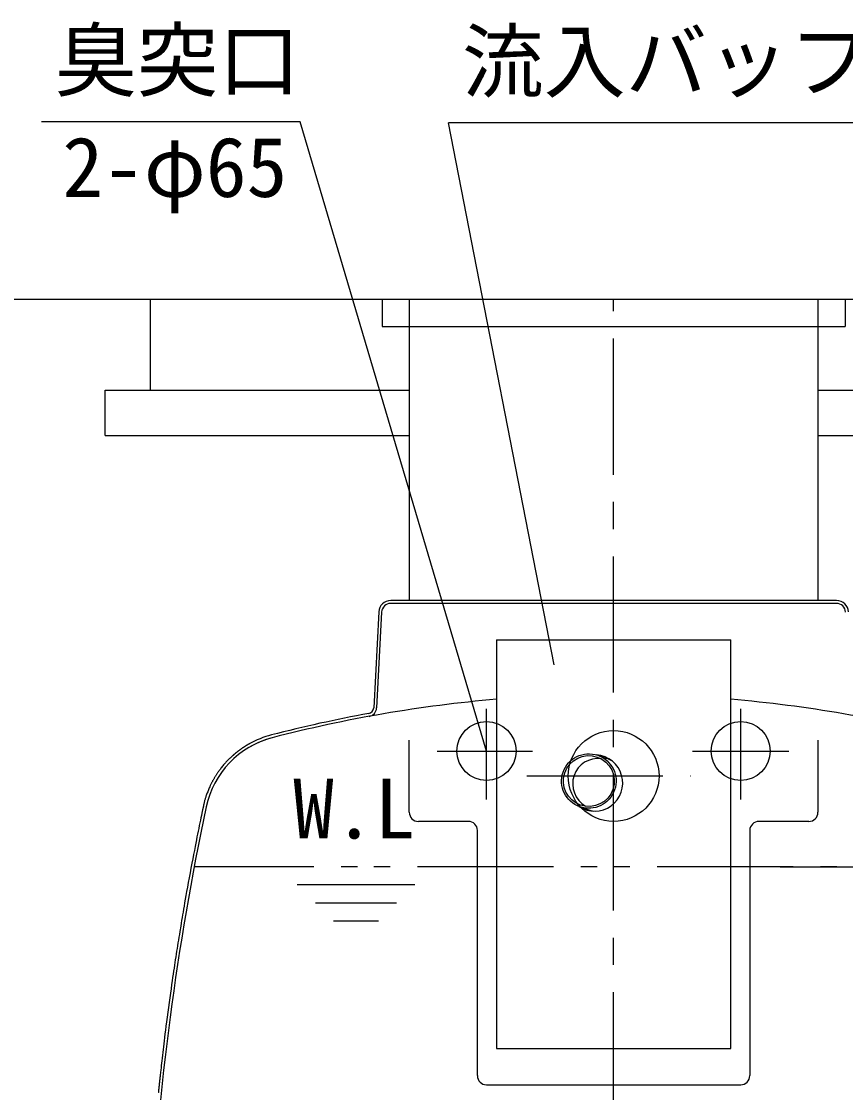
# Model space of a CAD drawing. Units: millimetres, scale not verified. Extents: x -8910 to 8910, y -6308 to 6308.
# Drawn here: x 513 to 1420, y -2235 to -1056 of the extents above; entities that cross this region are included whole.
import ezdxf
from ezdxf.enums import TextEntityAlignment as Align

# ---------------------------------------------------------------- set-up
doc = ezdxf.new("R2010")
doc.units = ezdxf.units.MM
doc.header["$LTSCALE"] = 30
doc.linetypes.add('CHAIN1', pattern=[8, 5, -1, 1, -1])
doc.linetypes.add('DOUBLE_CHAIN1', pattern=[8.8, 5, -1, 0.6, -0.6, 0.6, -1])
for name, color, linetype, lineweight in [('0-0_空気管', 3, 'Continuous', 25), ('0-1_機器', 2, 'Continuous', 25), ('0-5_00クル-フ-6寸法', 132, 'Continuous', 25)]:
    doc.layers.add(name, color=color, linetype=linetype, lineweight=lineweight)
doc.styles.add('ＭＳ ゴシック', font='')
doc.styles.get('ＭＳ ゴシック').set_extended_font_data('MS Gothic')

msp = doc.modelspace()

# ---------------------------------------------------------------- linework, layer by layer
at = {"layer": '0-0_空気管'}
for p, q in [((819.64, -1166.22), (534.64, -1166.22)), ((1024.91, -1859.26), (819.64, -1166.22)), ((1538, -1167.47), (983, -1167.47)), ((1099.49, -1764.27), (983, -1167.47)), ((909.91, -1361.76), (909.91, -1391.76)), ((940.04, -1693.56), (940.04, -1361.76)), ((1389.78, -1361.76), (1389.78, -1693.56)), ((909.91, -1391.76), (1419.91, -1391.76)), ((1410.42, -1693.56), (919.4, -1693.56)), ((1410.42, -1696.76), (919.4, -1696.76)), ((906.22, -1706.07), (900.68, -1811.64)), ((909.41, -1706.24), (903.88, -1811.81)), ((1035.91, -1736.76), (1293.91, -1736.76)), ((1035.91, -1736.76), (1035.91, -2186.76)), ((1293.91, -2186.76), (1293.91, -1736.76)), ((939.91, -1926.76), (939.91, -1847.28)), ((1389.91, -1847.28), (1389.91, -1926.76)), ((1147.44, -1863.97), (1157.12, -1867.32)), ((1127.82, -1920.67), (1138.83, -1924.48)), ((1004.91, -1936.76), (949.91, -1936.76)), ((1379.91, -1936.76), (1324.91, -1936.76)), ((1014.91, -2216.76), (1014.91, -1946.76)), ((1314.91, -1946.76), (1314.91, -2216.76)), ((945.97, -2006.76), (816.47, -2006.76)), ((925.97, -2026.76), (836.47, -2026.76)), ((905.97, -2046.76), (856.47, -2046.76)), ((686.11, -2064.37), (685.61, -2067.45)), ((685.61, -2067.45), (685.12, -2070.54)), ((1035.91, -2186.76), (1293.91, -2186.76)), ((1024.91, -2226.76), (1304.91, -2226.76))]:
    msp.add_line(p, q, dxfattribs=at)
at = {"layer": '0-0_空気管', "linetype": 'CHAIN1'}
for p, q in [((1164.91, -2994.91), (1164.91, -1361.76)), ((1024.91, -1912.8), (1024.91, -1812.96)), ((1304.91, -1912.8), (1304.91, -1812.96)), ((970.65, -1859.26), (1075.44, -1859.26)), ((1251.74, -1859.26), (1357.95, -1859.26)), ((1069.31, -1886.76), (1249.47, -1886.76))]:
    msp.add_line(p, q, dxfattribs=at)
at = {"layer": '0-0_空気管', "linetype": 'DOUBLE_CHAIN1'}
msp.add_line((1626.86, -1986.76), (702.96, -1986.76), dxfattribs=at)
at = {"layer": '0-0_空気管'}
for points in [[(909.91, -1361.76), (1419.91, -1361.76), (1419.91, -1391.76)], [(763.52, -1851.45), (763.52, -1851.46), (763.52, -1851.46), (763.51, -1851.46), (763.51, -1851.46), (763.5, -1851.46), (763.5, -1851.47), (763.49, -1851.47), (763.46, -1851.49), (763.44, -1851.5), (763.41, -1851.52), (763.38, -1851.54), (763.34, -1851.56), (763.29, -1851.58), (763.24, -1851.61), (763.18, -1851.65), (763.11, -1851.68), (763.04, -1851.73), (762.95, -1851.77), (762.87, -1851.82), (762.78, -1851.87), (762.67, -1851.93), (762.56, -1852), (762.44, -1852.07), (762.3, -1852.15), (762.15, -1852.24), (761.97, -1852.34), (761.78, -1852.45), (761.57, -1852.58), (761.34, -1852.71), (761.1, -1852.86), (760.86, -1853.01), (760.61, -1853.16), (760.36, -1853.3), (760.12, -1853.45), (759.9, -1853.59), (759.68, -1853.72), (759.48, -1853.84), (759.3, -1853.95), (759.12, -1854.06)], [(748.96, -1861.34), (748.71, -1861.54), (748.46, -1861.75), (748.2, -1861.97), (747.94, -1862.19), (747.68, -1862.41), (747.42, -1862.63), (747.18, -1862.83), (746.95, -1863.02), (746.74, -1863.2), (746.56, -1863.36), (746.4, -1863.5), (746.25, -1863.62), (746.13, -1863.73), (746.01, -1863.83), (745.91, -1863.93), (745.81, -1864.01), (745.71, -1864.1), (745.62, -1864.19), (745.52, -1864.27), (745.43, -1864.35), (745.35, -1864.43), (745.27, -1864.5), (745.19, -1864.56), (745.13, -1864.62), (744.95, -1864.78)], [(759.12, -1854.06), (758.95, -1854.17), (758.63, -1854.37), (758.47, -1854.47), (758.31, -1854.58), (757.98, -1854.8), (757.64, -1855.02), (757.46, -1855.14), (757.28, -1855.25), (757.1, -1855.37), (756.92, -1855.5), (756.72, -1855.62), (756.53, -1855.75), (756.33, -1855.88), (756.14, -1856.01), (755.93, -1856.15), (755.73, -1856.29), (755.52, -1856.43), (755.31, -1856.57), (755.1, -1856.72), (754.87, -1856.87), (754.64, -1857.04), (754.39, -1857.22), (754.12, -1857.41), (753.84, -1857.61), (753.54, -1857.84), (753.2, -1858.08), (752.85, -1858.34), (752.49, -1858.61), (751.76, -1859.16), (751.4, -1859.43), (751.06, -1859.69), (750.74, -1859.94), (750.44, -1860.16), (750.16, -1860.38), (749.91, -1860.58), (749.66, -1860.77), (749.43, -1860.96), (749.19, -1861.15), (748.96, -1861.34)], [(744.95, -1864.78), (744.29, -1865.38), (744.01, -1865.63), (743.68, -1865.93), (743.31, -1866.27), (742.9, -1866.65), (742.45, -1867.05), (741.99, -1867.49), (741.52, -1867.94), (741.04, -1868.4), (740.56, -1868.87), (740.08, -1869.35), (739.59, -1869.86), (739.09, -1870.39), (738.56, -1870.96), (738, -1871.58), (737.41, -1872.25), (736.78, -1872.98), (736.1, -1873.78), (735.39, -1874.63), (734.66, -1875.52), (733.91, -1876.43), (733.18, -1877.35), (732.46, -1878.25), (731.77, -1879.13), (731.13, -1879.95), (730.53, -1880.73), (730, -1881.45), (729.51, -1882.12), (729.05, -1882.76), (728.63, -1883.37), (728.23, -1883.96), (727.86, -1884.54), (727.49, -1885.11), (727.13, -1885.68), (726.78, -1886.26), (726.43, -1886.83), (726.09, -1887.4), (725.76, -1887.97), (725.42, -1888.53)], [(725.42, -1888.53), (725.1, -1889.09), (724.79, -1889.64), (724.48, -1890.17), (724.17, -1890.7), (723.87, -1891.22), (723.58, -1891.73), (723.29, -1892.24), (723.01, -1892.75), (722.73, -1893.25), (722.46, -1893.76), (722.19, -1894.27), (721.92, -1894.8), (721.64, -1895.35), (721.35, -1895.94), (721.05, -1896.57), (720.73, -1897.26), (720.39, -1898.03), (720.02, -1898.87), (719.62, -1899.8), (719.19, -1900.8), (718.75, -1901.85), (718.31, -1902.94), (717.86, -1904.05), (717.42, -1905.15), (717.01, -1906.22), (716.62, -1907.25), (716.26, -1908.22), (715.94, -1909.13), (715.64, -1910), (715.37, -1910.83), (715.12, -1911.63), (714.89, -1912.41), (714.68, -1913.17), (714.48, -1913.93), (714.29, -1914.68), (714.1, -1915.43), (713.94, -1916.15), (713.78, -1916.83), (713.63, -1917.47)], [(713.09, -1920.01), (712.22, -1924.08), (711.86, -1925.79), (711.43, -1927.84), (710.94, -1930.17), (710.39, -1932.75), (709.81, -1935.51), (709.2, -1938.42), (708.58, -1941.42), (707.95, -1944.47), (707.32, -1947.54), (706.69, -1950.66), (706.04, -1953.87), (705.37, -1957.23), (704.67, -1960.79), (703.93, -1964.58), (703.14, -1968.66), (702.3, -1973.09), (701.39, -1977.87), (700.43, -1982.94), (699.45, -1988.2), (698.44, -1993.56), (697.45, -1998.92), (696.47, -2004.19), (695.54, -2009.26), (694.67, -2014.05), (693.86, -2018.48), (693.13, -2022.57), (692.45, -2026.38), (691.82, -2029.95), (691.23, -2033.32), (690.68, -2036.55), (690.15, -2039.69), (689.63, -2042.78), (689.12, -2045.86), (688.61, -2048.95), (688.1, -2052.03), (687.1, -2058.2), (686.61, -2061.28), (686.11, -2064.37)], [(713.63, -1917.47), (713.51, -1918.05), (713.4, -1918.56), (713.09, -1920.01)], [(685.12, -2070.54), (684.62, -2073.63), (684.13, -2076.71), (683.64, -2079.8), (683.15, -2082.88), (682.66, -2085.97), (682.18, -2089.06), (681.7, -2092.14), (681.22, -2095.24), (680.75, -2098.39), (680.26, -2101.63), (679.76, -2105.02), (679.24, -2108.6), (678.69, -2112.43), (678.11, -2116.55), (677.49, -2121), (676.82, -2125.82), (676.11, -2130.93), (675.39, -2136.24), (674.66, -2141.64), (673.93, -2147.04), (673.22, -2152.35), (672.54, -2157.46), (671.91, -2162.29), (671.33, -2166.75), (670.79, -2170.88), (670.31, -2174.71), (669.86, -2178.3), (669.44, -2181.7), (669.05, -2184.96), (668.67, -2188.12), (668.31, -2191.23), (667.95, -2194.33), (667.61, -2197.37), (667.27, -2200.33), (666.96, -2203.13), (666.67, -2205.75), (666.41, -2208.11), (666.18, -2210.19), (665.53, -2216.07)], [(665.53, -2216.07), (665.5, -2216.37), (665.48, -2216.49), (665.47, -2216.64), (665.45, -2216.81), (665.43, -2216.99), (665.41, -2217.19), (665.39, -2217.4), (665.36, -2217.62), (665.31, -2218.06), (665.29, -2218.29), (665.26, -2218.52), (665.24, -2218.77), (665.21, -2219.02), (665.18, -2219.29), (665.15, -2219.58), (665.12, -2219.88), (665.08, -2220.21), (665.04, -2220.56), (665, -2220.92), (664.96, -2221.28), (664.92, -2221.64), (664.89, -2221.99), (664.85, -2222.33), (664.82, -2222.64), (664.79, -2222.94), (664.76, -2223.2), (664.73, -2223.46), (664.7, -2223.7), (664.68, -2223.94), (664.65, -2224.19), (664.62, -2224.44), (664.59, -2224.71), (664.56, -2225), (664.53, -2225.31), (664.5, -2225.62), (664.47, -2225.94), (664.43, -2226.26), (664.4, -2226.57), (664.37, -2226.87)], [(664.37, -2226.87), (664.34, -2227.16), (664.31, -2227.41), (664.28, -2227.65), (664.26, -2227.86), (664.24, -2228.07), (664.22, -2228.25), (664.2, -2228.43), (664.18, -2228.6), (664.17, -2228.76), (664.15, -2228.92), (664.13, -2229.07), (664.12, -2229.22), (664.1, -2229.37), (664.09, -2229.51), (664.07, -2229.65), (664.06, -2229.78), (664.05, -2229.91), (664.03, -2230.03), (664.02, -2230.15), (664.01, -2230.26), (664, -2230.36), (663.99, -2230.47), (663.97, -2230.66), (663.96, -2230.75), (663.94, -2230.94), (663.93, -2231.04), (663.92, -2231.14), (663.9, -2231.25), (663.89, -2231.36), (663.88, -2231.49), (663.87, -2231.63), (663.85, -2231.79), (663.83, -2231.95), (663.8, -2232.3), (663.78, -2232.47), (663.76, -2232.64), (663.74, -2232.81), (663.72, -2232.97), (663.71, -2233.11)], [(663.71, -2233.11), (663.7, -2233.24), (663.68, -2233.37), (663.67, -2233.48), (663.66, -2233.59), (663.65, -2233.7), (663.63, -2233.92), (663.61, -2234.03), (663.6, -2234.14), (663.59, -2234.25), (663.58, -2234.36), (663.57, -2234.46), (663.56, -2234.57), (663.55, -2234.66), (663.54, -2234.74), (663.53, -2234.82), (663.53, -2234.88), (663.52, -2234.93), (663.52, -2234.98), (663.51, -2235.03), (663.5, -2235.1), (663.5, -2235.13), (663.5, -2235.16), (663.49, -2235.19), (663.49, -2235.25), (663.49, -2235.27), (663.48, -2235.3), (663.48, -2235.32), (663.48, -2235.34), (663.48, -2235.35), (663.48, -2235.36), (663.48, -2235.39), (663.47, -2235.39), (663.47, -2235.41)]]:
    msp.add_lwpolyline(points, dxfattribs=at)
for centre, radius in [((1024.91, -1859.26), 32.5), ((1304.91, -1859.26), 32.5), ((1164.91, -1886.76), 50)]:
    msp.add_circle(centre, radius, dxfattribs=at)
for centre, radius, start, end in [((919.4, -1706.76), 13.2, 90, 177), ((919.4, -1706.76), 10, 90, 177), ((1410.42, -1706.76), 13.2, 2.99998, 90), ((1410.42, -1706.76), 10, 2.99998, 90), ((1164.91, -3296.76), 1500, 94.9335, 104.51398), ((1164.91, -3296.76), 1500, 75.48569, 85.06644), ((893.9, -1811.28), 6.8, 280.33899, 357), ((893.9, -1811.28), 10, 280.33899, 357), ((1164.91, -3296.76), 1503.2, 100.33286, 104.51398), ((814.04, -1941.44), 100, 104.51399, 168.01199), ((814.04, -1941.44), 103.2, 104.51399, 119.31), ((814.04, -1941.44), 100, 104.51399, 119.31), ((1143.92, -1894.5), 31, 236.12399, 85.689), ((3650.8, -2543.77), 3000, 168.01242, 177), ((1164.91, -1886.76), 50, 222.97299, 224.491), ((949.91, -1926.76), 10, 180, 270), ((1379.91, -1926.76), 10, 270, 0), ((1004.91, -1946.76), 10, 0, 90), ((1324.91, -1946.76), 10, 90, 180), ((1024.91, -2216.76), 10, 180, 270), ((1304.91, -2216.76), 10, 270, 0)]:
    msp.add_arc(centre, radius, start, end, dxfattribs=at)
for major_axis in [(-28.43, 9.84), (-26.54, 9.19)]:
    msp.add_ellipse((1137.63, -1892.32), major_axis=major_axis, ratio=0.997, dxfattribs=at)
for major_axis, start_param, end_param in [((17.89, -22.22), 2.3257982, 5.0766772), ((-19.17, 23.8), 5.0663404, 5.2837872), ((-19.17, 23.8), 2.1421946, 2.260346)]:
    msp.add_ellipse((1147.97, -1895.9), major_axis=major_axis, ratio=0.9743, start_param=start_param, end_param=end_param, dxfattribs=at)
at = {"layer": '0-1_機器'}
for p, q in [((178.95, -1361.76), (1949.65, -1361.76)), ((654.91, -1461.76), (654.91, -1361.76)), ((604.91, -1511.76), (604.91, -1461.76)), ((604.91, -1461.76), (940.04, -1461.76)), ((1389.78, -1461.76), (1724.91, -1461.76)), ((604.91, -1511.76), (940.04, -1511.76)), ((1389.78, -1511.76), (1724.91, -1511.76))]:
    msp.add_line(p, q, dxfattribs=at)
at = {"layer": '0-5_00クル-フ-6寸法', "color": 4}
msp.add_line((1348.41, -1986.76), (1468.41, -1986.76), dxfattribs=at)

# ---------------------------------------------------------------- texts
at = {"layer": '0-0_空気管', "color": 4, "style": 'ＭＳ ゴシック'}
for s, p in [('臭突口', (549.64, -1151.22)), ('流入バッフル', (997.99, -1152.47)), ('2-φ65', (557.77, -1268.86)), ('W.L', (811.96, -1975.38))]:
    msp.add_text(s, height=65.98, dxfattribs=at).set_placement(p, align=Align.BOTTOM_LEFT)

doc.saveas('drawing.dxf')
